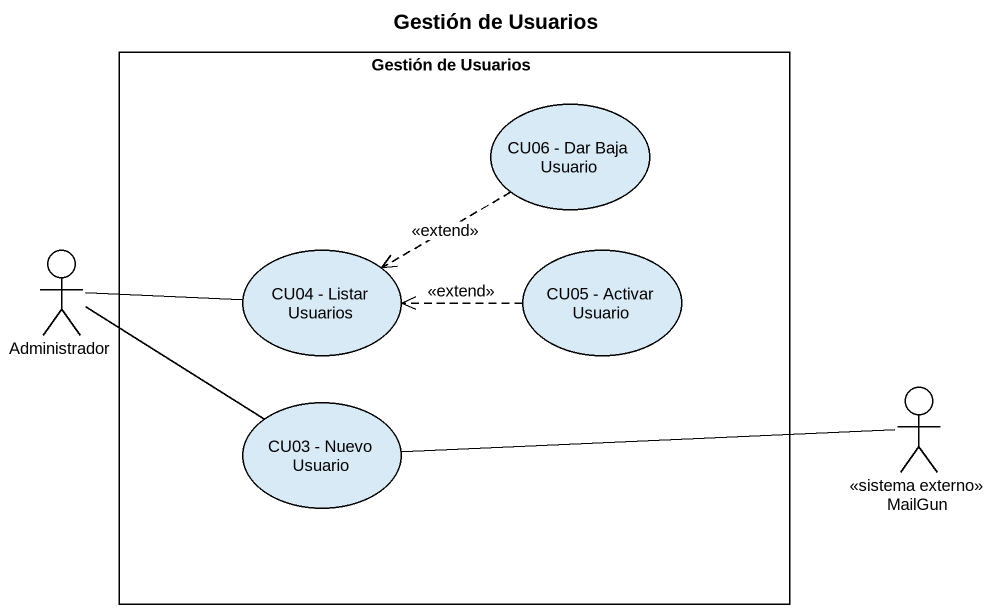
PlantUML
@startuml
title Gestión de Usuarios
rectangle "Gestión de Usuarios" as Gestión_de_Usuarios {
  usecase "CU06 - Dar Baja Usuario" as CU06_Dar_Baja_Usuario
  usecase "CU04 - Listar Usuarios" as CU04_Listar_Usuarios
  usecase "CU05 - Activar Usuario" as CU05_Activar_Usuario
  usecase "CU03 - Nuevo Usuario" as CU03_Nuevo_Usuario
}
actor Administrador
actor MailGun <<sistema externo>>
CU06_Dar_Baja_Usuario .left.> CU04_Listar_Usuarios : <<extend>>
Administrador -right- CU04_Listar_Usuarios
Administrador -right- CU03_Nuevo_Usuario
CU05_Activar_Usuario .left.> CU04_Listar_Usuarios : <<extend>>
MailGun -left- CU03_Nuevo_Usuario
@enduml
